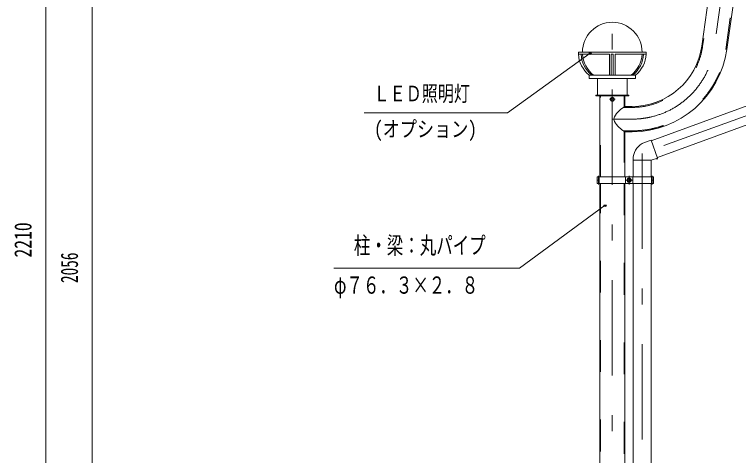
# Model space of a CAD drawing. Units: millimetres, scale not verified. Extents: x -25778 to 25782, y -10500 to 10500.
# Drawn here: x 14310 to 19772, y 1630 to 4960 of the extents above; entities that cross this region are included whole.
import ezdxf
from ezdxf.enums import TextEntityAlignment as Align

# ---------------------------------------------------------------- set-up
doc = ezdxf.new("R2010")
doc.units = ezdxf.units.MM
doc.header["$LTSCALE"] = 60
doc.linetypes.add('USER2', pattern=[10, 4, -6])
doc.linetypes.add('USER3', pattern=[24, 12, -5, 2, -5])
for name, color, linetype, lineweight in [('0-0_0', 7, 'Continuous', 18), ('0-6_2-0BOLD', 7, 'Continuous', 18), ('0-7_2-1HIDDEN', 3, 'USER2', 18), ('0-8_2-2CENTER', 3, 'USER3', 18), ('0-A_2-5DIM', 3, 'Continuous', 18)]:
    doc.layers.add(name, color=color, linetype=linetype, lineweight=lineweight)
doc.styles.add('ＭＳ ゴシック', font='')
doc.styles.get('ＭＳ ゴシック').set_extended_font_data('MS Gothic')

# ---------------------------------------------------------------- blocks, each defined once
blk = doc.blocks.new('ledl')
at = {"layer": '0-0_0'}
for p, q in [((14388.17, 13926.97), (14183.17, 13926.97)), ((14183.17, 13920.97), (14183.17, 13926.97)), ((14276.67, 13920.97), (14183.17, 13920.97)), ((14276.67, 13920.97), (14276.67, 13856.97)), ((14288.67, 13920.97), (14282.67, 13920.97)), ((14282.67, 13920.97), (14282.67, 13856.97)), ((14288.67, 13920.97), (14288.67, 13856.97)), ((14388.17, 13920.97), (14294.67, 13920.97)), ((14294.67, 13920.97), (14294.67, 13856.97)), ((14388.17, 13920.97), (14388.17, 13926.97)), ((14355.67, 13846.97), (14355.67, 13856.97)), ((14215.67, 13846.97), (14355.67, 13846.97)), ((14240.67, 13796.97), (14240.67, 13846.97)), ((14330.67, 13796.97), (14330.67, 13846.97)), ((14240.67, 13796.97), (14330.67, 13796.97))]:
    blk.add_line(p, q, dxfattribs=at)
blk.add_lwpolyline([(14215.67, 13846.97), (14215.67, 13856.97), (14355.67, 13856.97)], dxfattribs=at)
for start, end in [(0, 180), (183.82255, 231.05756), (308.94244, 356.17745)]:
    blk.add_arc((14285.67, 13926.97), 90, start, end, dxfattribs=at)
for centre, major_axis, start_param, end_param in [((14285.67, 13926.97), (102.47, 6.5), 3.1362923, 3.9034857), ((14293.67, 13926.97), (102.47, 6.5), 3.1362923, 3.9034857), ((14277.67, 13926.97), (-102.47, 6.5), 2.3796996, 3.146893), ((14285.67, 13926.97), (-102.47, 6.5), 2.3796996, 3.146893)]:
    blk.add_ellipse(centre, major_axis=major_axis, ratio=0.92312, start_param=start_param, end_param=end_param, dxfattribs=at)

msp = doc.modelspace()

# ---------------------------------------------------------------- linework, layer by layer
at = {"layer": '0-6_2-0BOLD'}
for p, q in [((19494.67, 4720.94), (19585.27, 5365.62)), ((19772.34, 5326.08), (19683.56, 4694.4)), ((19114.34, 4006.94), (21167.22, 4754.13)), ((21213.39, 4627.27), (19160.52, 3880.08)), ((18724.82, 4344.65), (18724.82, 3733.65)), ((18807.7, 4326.75), (18807.7, 4312.55)), ((18820.09, 4334.03), (18807.8, 4326.93)), ((18832.6, 4326.93), (18820.3, 4334.03)), ((18832.7, 4312.55), (18832.7, 4326.75)), ((18807.8, 4312.38), (18820.09, 4305.28)), ((18820.3, 4305.28), (18832.6, 4312.38)), ((18977.95, 3858.65), (18977.7, 3883.75)), ((18977.7, 3733.65), (18977.7, 3858.65)), ((19112.7, 3858.65), (19112.7, 3733.65)), ((18720.82, 3733.65), (18720.82, 3683.65)), ((18919.16, 3683.65), (18919.16, 3733.65)), ((18934.45, 3715.75), (18934.45, 3701.55)), ((18946.85, 3723.03), (18934.55, 3715.93)), ((18959.35, 3715.93), (18947.05, 3723.03)), ((18959.45, 3701.55), (18959.45, 3715.75)), ((18974.9, 3683.65), (18974.9, 3733.65)), ((19116.07, 3733.65), (19116.07, 3683.65)), ((18705.57, 3708.65), (18720.82, 3708.65)), ((18724.82, 3683.65), (18724.82, 1060.87)), ((18915.57, 1060.87), (18915.57, 3683.65)), ((18934.55, 3701.37), (18946.85, 3694.27)), ((18947.05, 3694.27), (18959.35, 3701.37)), ((18977.7, 1060.87), (18977.7, 3683.65)), ((19112.7, 3683.65), (19112.7, 1060.87)), ((19116.07, 3708.65), (19131.32, 3708.65))]:
    msp.add_line(p, q, dxfattribs=at)
for points in [[(18945.2, 4344.65), (18945.2, 4350.4), (18695.2, 4350.4), (18695.2, 4344.65)], [(18705.57, 3683.65), (18705.57, 3733.65), (19131.32, 3733.65), (19131.32, 3683.65)]]:
    msp.add_lwpolyline(points, close=True, dxfattribs=at)
for points in [[(18970.2, 4265.03), (18915.57, 4265.03), (18915.57, 4344.65)], [(18915.57, 3733.65), (18915.57, 4074.28), (18970.2, 4074.28)], [(18977.95, 3858.65), (19112.45, 3858.65), (19162.14, 3875.62), (19112.72, 4011.4), (19062.85, 3992.12)], [(19162.14, 3875.62), (19159.49, 3868.27), (19154.79, 3866.56), (19152.68, 3872.39)]]:
    msp.add_lwpolyline(points, dxfattribs=at)
for centre, radius in [((18820.2, 4319.65), 15.62), ((18820.2, 4319.65), 12.25), ((18946.95, 3708.65), 15.62), ((18946.95, 3708.65), 12.25)]:
    msp.add_circle(centre, radius, dxfattribs=at)
for centre, radius, start, end in [((18970.2, 4794.65), 529.62, 270, 352), ((18970.2, 4794.65), 720.38, 270, 352), ((18820.2, 4319.65), 14.38, 149.59184, 150.40814), ((18820.2, 4319.65), 14.38, 89.59184, 90.40814), ((18820.2, 4319.65), 14.38, 29.59184, 30.40814), ((18820.2, 4319.65), 14.38, 209.59184, 210.40814), ((18820.2, 4319.65), 14.38, 269.59184, 270.40814), ((18820.2, 4319.65), 14.38, 329.59184, 330.40814), ((19011.61, 4089.59), 200, 118.69672, 150.48341), ((18870.2, 4169.65), 37.5, 150.48341, 209.51657), ((19011.61, 4249.71), 200, 209.51657, 241.30327), ((19111.55, 3866.21), 135, 111.14577, 172.53503), ((18946.95, 3708.65), 14.38, 149.59184, 150.40814), ((18946.95, 3708.65), 14.38, 89.59184, 90.40814), ((18946.95, 3708.65), 14.38, 29.59184, 30.40814), ((18946.95, 3708.65), 14.38, 209.59184, 210.40814), ((18946.95, 3708.65), 14.38, 269.59184, 270.40814), ((18946.95, 3708.65), 14.38, 329.59184, 330.40814)]:
    msp.add_arc(centre, radius, start, end, dxfattribs=at)
at = {"layer": '0-7_2-1HIDDEN'}
for p, q in [((19593.12, 5371.16), (19501.6, 4719.97)), ((19676.63, 4695.37), (19766.46, 5334.51)), ((18731.82, 3733.65), (18731.82, 4344.65)), ((18908.57, 4081.28), (18908.57, 3733.65)), ((18970.2, 4081.28), (18908.57, 4081.28)), ((18731.82, 1060.87), (18731.82, 3683.65)), ((18908.57, 3683.65), (18908.57, 1060.87))]:
    msp.add_line(p, q, dxfattribs=at)
msp.add_lwpolyline([(18908.57, 4344.65), (18908.57, 4258.03), (18970.2, 4258.03)], dxfattribs=at)
for radius in [536.62, 713.38]:
    msp.add_arc((18970.2, 4794.65), radius, 270, 352, dxfattribs=at)
at = {"layer": '0-8_2-2CENTER'}
for p, q in [((19704.19, 5526.49), (19589.11, 4707.67)), ((18798.32, 4319.65), (18842.07, 4319.65)), ((18970.2, 4169.65), (18820.2, 4169.65)), ((18715.2, 3676.15), (18715.2, 3741.15)), ((18946.95, 3741.15), (18946.95, 3676.15)), ((19121.7, 3676.15), (19121.7, 3741.15)), ((18925.07, 3708.65), (18968.82, 3708.65))]:
    msp.add_line(p, q, dxfattribs=at)
for points in [[(18820.2, 5834.44), (18820.2, 594.65), (18820.2, -718.47)], [(21238.51, 5324.83), (21238.51, 4708.24), (19045.2, 3909.94), (19045.2, 787.72), (19158.06, 746.64)]]:
    msp.add_lwpolyline(points, dxfattribs=at)
msp.add_arc((18970.2, 4794.65), 625, 270, 352, dxfattribs=at)
at = {"layer": '0-A_2-5DIM'}
for p, q in [((14895.18, 594.65), (14895.18, 6119.65)), ((18663.52, 4668.65), (18643.52, 4668.65)), ((18120.2, 3044.65), (18765.18, 3520.06)), ((18775.18, 3520.06), (18755.18, 3520.06)), ((16720.2, 3044.65), (18120.2, 3044.65))]:
    msp.add_line(p, q, dxfattribs=at)
for points in [[(14545.19, -950.34), (14545.19, 594.65), (14545.19, 6119.65)], [(18653.52, 4668.65), (18028.84, 4218.1), (16948.13, 4218.1)]]:
    msp.add_lwpolyline(points, dxfattribs=at)
for centre in [(18653.52, 4668.65), (18765.18, 3520.06)]:
    msp.add_arc(centre, 10, 180, 0, dxfattribs=at)

# ---------------------------------------------------------------- block references
at = {"layer": '0-0_0', "xscale": 2.5, "yscale": 2.5}
msp.add_blockref('ledl', (-16893.98, -30142.03), dxfattribs=at)

# ---------------------------------------------------------------- texts
at = {"layer": '0-0_0', "style": 'ＭＳ ゴシック', "width": 0.8}
msp.add_text('(オプション)', height=118.4, dxfattribs=at).set_placement((17023.16, 4000.1), align=Align.BOTTOM_LEFT)
at = {"layer": '0-A_2-5DIM', "color": 7, "style": 'ＭＳ ゴシック'}
for s, height, width, p in [('ＬＥＤ照明灯', 118.4, 0.75, (17019.03, 4268.1)), ('柱・梁：丸パイプ', 130.2, 0.7, (16870.2, 3112.42)), ('φ７６．３×２．８', 130.2, 0.7, (16720.2, 2812.42))]:
    msp.add_text(s, height=height, dxfattribs=dict(at, width=width)).set_placement(p, align=Align.BOTTOM_LEFT)
for s, width, p in [('2210', 0.75, (14477.42, 3124.65)), ('2056', 0.65, (14827.42, 2932.15))]:
    msp.add_text(s, height=130.2, rotation=90, dxfattribs=dict(at, width=width)).set_placement(p, align=Align.BOTTOM_LEFT)

doc.saveas('drawing.dxf')
